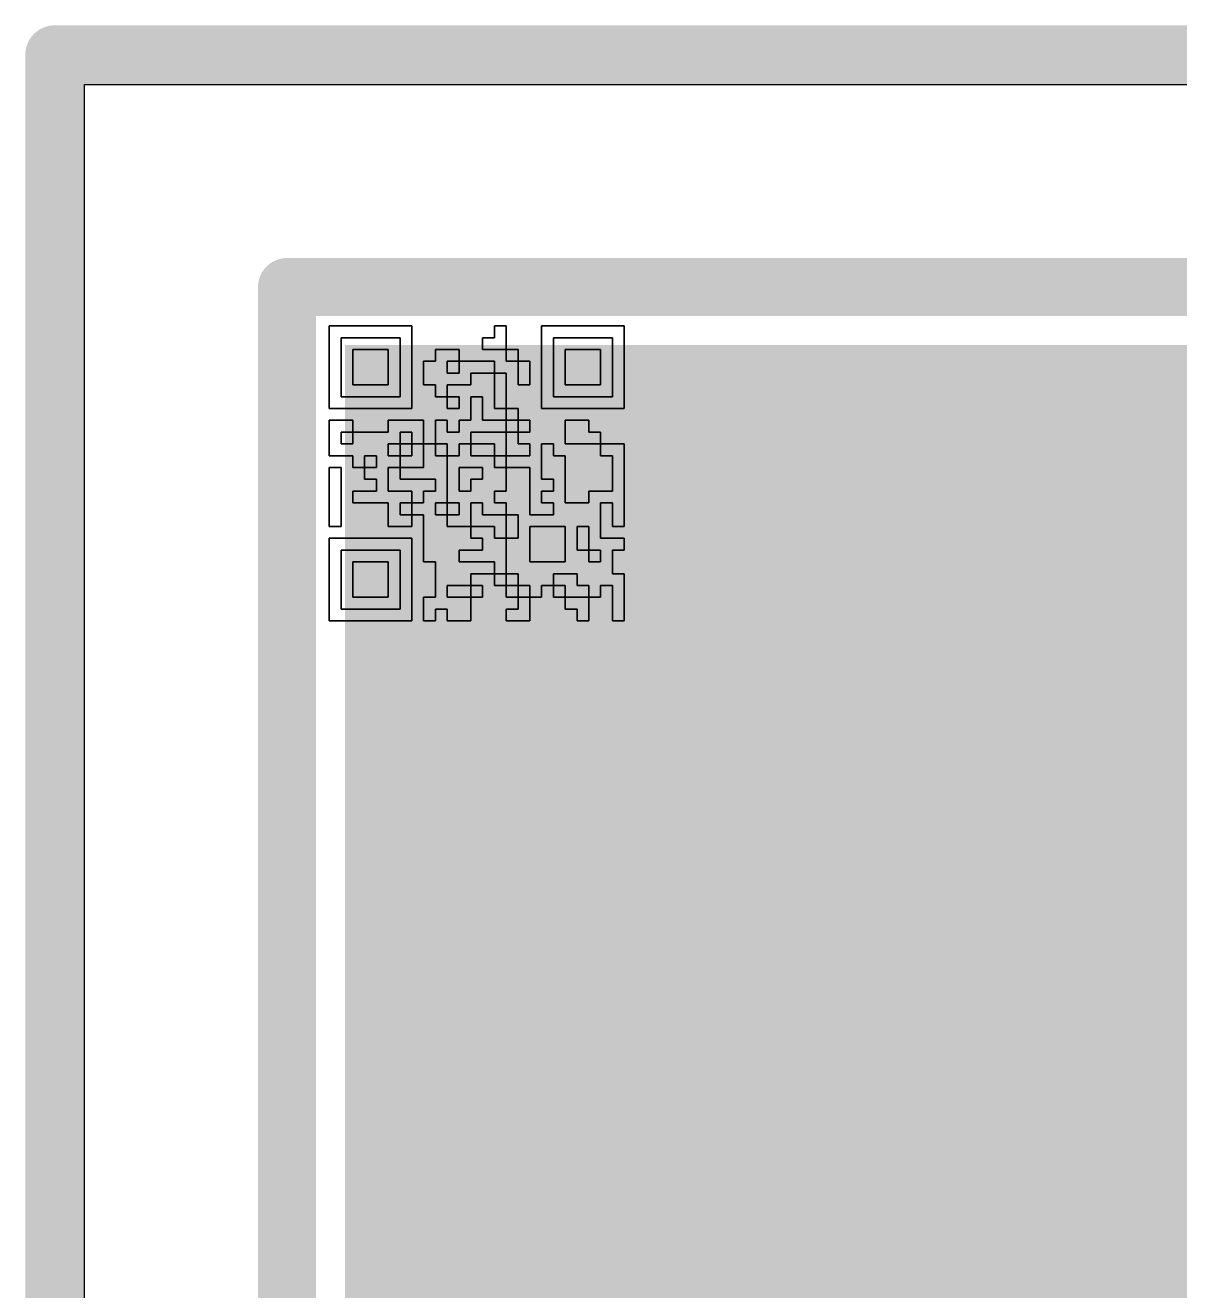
# Model space of a CAD drawing. Header units: millimetres. Extents: x 169 to 355, y 129 to 253.
# Drawn here: x 169.49 to 189.38, y 228.72 to 250.51 of the extents above; entities that cross this region are included whole.
import ezdxf

# ---------------------------------------------------------------- set-up
doc = ezdxf.new("R2010")
doc.units = ezdxf.units.MM
for name, color, linetype in [('BottomLayer', 5, 'Continuous'), ('InternalPlane1', 76, 'Continuous'), ('Mechanical15', 56, 'Continuous'), ('TopLayer', 1, 'Continuous'), ('TopSolder', 216, 'Continuous')]:
    doc.layers.add(name, color=color, linetype=linetype)

# ---------------------------------------------------------------- blocks, each defined once
blk = doc.blocks.new('FID_4')
at = {"layer": 'TopLayer', "const_width": 0.5}
blk.add_lwpolyline([(-0.25, 0, 1), (0.25, 0, 1)], format="xyb", close=True, dxfattribs=at)
at = {"layer": 'TopSolder', "const_width": 1}
blk.add_lwpolyline([(-0.5, 0, 1), (0.5, 0, 1)], format="xyb", close=True, dxfattribs=at)

msp = doc.modelspace()

# ---------------------------------------------------------------- linework, layer by layer
at = {"layer": 'BottomLayer', "const_width": 1}
for points in [[(174, 134), (174, 246)], [(174, 246), (336, 246)]]:
    msp.add_lwpolyline(points, dxfattribs=at)
at = {"layer": 'BottomLayer', "const_width": 0.5}
msp.add_lwpolyline([(173.75, 246, 1), (174.25, 246, 1)], format="xyb", close=True, dxfattribs=at)
msp.add_lwpolyline([(173.75, 246, 1), (174.25, 246, 1)], format="xyb", close=True, dxfattribs=at)
at = {"layer": 'BottomLayer'}
msp.add_solid([(175, 209.25), (271.8, 209.25), (175, 245), (271.8, 245)], dxfattribs=at)
at = {"layer": 'InternalPlane1'}
for p, q in [((170.51, 130.51), (170.51, 249.49)), ((170.51, 249.49), (339.49, 249.49)), ((174.728, 245.128), (174.728, 245.331)), ((174.728, 245.331), (176.15, 245.331)), ((176.15, 245.331), (174.728, 245.331)), ((174.728, 245.331), (174.728, 245.128)), ((176.15, 245.331), (176.15, 245.128)), ((176.15, 245.128), (176.15, 245.331)), ((177.572, 245.128), (177.572, 245.331)), ((177.572, 245.331), (177.776, 245.331)), ((177.776, 245.331), (177.572, 245.331)), ((177.572, 245.331), (177.572, 245.128)), ((177.776, 245.331), (177.776, 245.128)), ((177.776, 245.128), (177.776, 245.331)), ((178.385, 245.128), (178.385, 245.331)), ((178.385, 245.331), (179.808, 245.331)), ((179.808, 245.331), (178.385, 245.331)), ((178.385, 245.331), (178.385, 245.128)), ((179.808, 245.331), (179.808, 245.128)), ((179.808, 245.128), (179.808, 245.331)), ((174.728, 244.925), (174.728, 245.128)), ((174.728, 245.128), (174.728, 244.925)), ((175.947, 245.128), (174.931, 245.128)), ((174.931, 245.128), (174.931, 244.925)), ((174.931, 244.925), (174.931, 245.128)), ((174.931, 245.128), (175.947, 245.128)), ((175.947, 244.925), (175.947, 245.128)), ((175.947, 245.128), (175.947, 244.925)), ((176.15, 245.128), (176.15, 244.925)), ((176.15, 244.925), (176.15, 245.128)), ((177.369, 244.925), (177.369, 245.128)), ((177.369, 245.128), (177.572, 245.128)), ((177.572, 245.128), (177.369, 245.128)), ((177.369, 245.128), (177.369, 244.925)), ((177.776, 245.128), (177.776, 244.925)), ((177.776, 244.925), (177.776, 245.128)), ((178.385, 244.925), (178.385, 245.128)), ((178.385, 245.128), (178.385, 244.925)), ((179.604, 245.128), (178.588, 245.128)), ((178.588, 245.128), (178.588, 244.925)), ((178.588, 244.925), (178.588, 245.128)), ((178.588, 245.128), (179.604, 245.128)), ((179.604, 244.925), (179.604, 245.128)), ((179.604, 245.128), (179.604, 244.925)), ((179.808, 245.128), (179.808, 244.925)), ((179.808, 244.925), (179.808, 245.128)), ((174.728, 244.722), (174.728, 244.925)), ((174.728, 244.925), (174.728, 244.722)), ((174.931, 244.925), (174.931, 244.722)), ((174.931, 244.722), (174.931, 244.925)), ((175.134, 244.722), (175.134, 244.925)), ((175.134, 244.925), (175.744, 244.925)), ((175.744, 244.925), (175.134, 244.925)), ((175.134, 244.925), (175.134, 244.722)), ((175.744, 244.925), (175.744, 244.722)), ((175.744, 244.722), (175.744, 244.925)), ((175.947, 244.722), (175.947, 244.925)), ((175.947, 244.925), (175.947, 244.722)), ((176.15, 244.925), (176.15, 244.722)), ((176.15, 244.722), (176.15, 244.925)), ((176.556, 244.722), (176.556, 244.925)), ((176.556, 244.925), (176.963, 244.925)), ((176.963, 244.925), (176.556, 244.925)), ((176.556, 244.925), (176.556, 244.722)), ((176.963, 244.925), (176.963, 244.722)), ((176.963, 244.722), (176.963, 244.925)), ((177.776, 244.925), (177.369, 244.925)), ((177.369, 244.925), (177.776, 244.925)), ((177.776, 244.925), (177.979, 244.925)), ((177.776, 244.722), (177.776, 244.925)), ((177.776, 244.925), (177.776, 244.722)), ((177.979, 244.925), (177.776, 244.925)), ((177.979, 244.925), (177.979, 244.722)), ((177.979, 244.722), (177.979, 244.925)), ((178.385, 244.722), (178.385, 244.925)), ((178.385, 244.925), (178.385, 244.722)), ((178.588, 244.925), (178.588, 244.722)), ((178.588, 244.722), (178.588, 244.925)), ((178.792, 244.722), (178.792, 244.925)), ((178.792, 244.925), (179.401, 244.925)), ((179.401, 244.925), (178.792, 244.925)), ((178.792, 244.925), (178.792, 244.722)), ((179.401, 244.925), (179.401, 244.722)), ((179.401, 244.722), (179.401, 244.925)), ((179.604, 244.722), (179.604, 244.925)), ((179.604, 244.925), (179.604, 244.722)), ((179.808, 244.925), (179.808, 244.722)), ((179.808, 244.722), (179.808, 244.925)), ((174.728, 244.519), (174.728, 244.722)), ((174.728, 244.722), (174.728, 244.519)), ((174.728, 244.315), (174.728, 244.519)), ((174.728, 244.519), (174.728, 244.315)), ((174.931, 244.722), (174.931, 244.519)), ((174.931, 244.519), (174.931, 244.722)), ((174.931, 244.519), (174.931, 244.315)), ((174.931, 244.315), (174.931, 244.519)), ((175.134, 244.519), (175.134, 244.722)), ((175.134, 244.722), (175.134, 244.519)), ((175.134, 244.315), (175.134, 244.519)), ((175.134, 244.519), (175.134, 244.315)), ((175.744, 244.722), (175.744, 244.519)), ((175.744, 244.519), (175.744, 244.722)), ((175.744, 244.519), (175.744, 244.315)), ((175.744, 244.315), (175.744, 244.519)), ((175.947, 244.519), (175.947, 244.722)), ((175.947, 244.722), (175.947, 244.519)), ((175.947, 244.315), (175.947, 244.519)), ((175.947, 244.519), (175.947, 244.315)), ((176.15, 244.722), (176.15, 244.519)), ((176.15, 244.519), (176.15, 244.722)), ((176.15, 244.519), (176.15, 244.315)), ((176.15, 244.315), (176.15, 244.519)), ((176.353, 244.519), (176.353, 244.722)), ((176.353, 244.722), (176.556, 244.722)), ((176.556, 244.722), (176.353, 244.722)), ((176.353, 244.722), (176.353, 244.519)), ((176.353, 244.315), (176.353, 244.519)), ((176.353, 244.519), (176.353, 244.315)), ((176.963, 244.722), (176.76, 244.722)), ((176.76, 244.722), (176.76, 244.519)), ((176.76, 244.519), (176.76, 244.722)), ((176.76, 244.722), (176.963, 244.722)), ((176.76, 244.519), (176.963, 244.519)), ((176.963, 244.519), (176.76, 244.519)), ((176.963, 244.722), (177.572, 244.722)), ((176.963, 244.519), (176.963, 244.722)), ((176.963, 244.722), (176.963, 244.519)), ((177.572, 244.722), (176.963, 244.722)), ((177.572, 244.519), (177.166, 244.519)), ((177.166, 244.519), (177.166, 244.315)), ((177.166, 244.315), (177.166, 244.519)), ((177.166, 244.519), (177.572, 244.519)), ((177.572, 244.722), (177.572, 244.519)), ((177.572, 244.519), (177.572, 244.722)), ((177.572, 244.519), (177.776, 244.519)), ((177.572, 244.315), (177.572, 244.519)), ((177.572, 244.519), (177.572, 244.315)), ((177.776, 244.519), (177.572, 244.519)), ((177.979, 244.722), (177.776, 244.722)), ((177.776, 244.722), (177.979, 244.722)), ((177.776, 244.519), (177.776, 244.315)), ((177.776, 244.315), (177.776, 244.519)), ((177.979, 244.722), (178.182, 244.722)), ((177.979, 244.519), (177.979, 244.722)), ((177.979, 244.722), (177.979, 244.519)), ((178.182, 244.722), (177.979, 244.722)), ((177.979, 244.315), (177.979, 244.519)), ((177.979, 244.519), (177.979, 244.315)), ((178.182, 244.722), (178.182, 244.519)), ((178.182, 244.519), (178.182, 244.722)), ((178.182, 244.519), (178.182, 244.315)), ((178.182, 244.315), (178.182, 244.519)), ((178.385, 244.519), (178.385, 244.722)), ((178.385, 244.722), (178.385, 244.519)), ((178.385, 244.315), (178.385, 244.519)), ((178.385, 244.519), (178.385, 244.315)), ((178.588, 244.722), (178.588, 244.519)), ((178.588, 244.519), (178.588, 244.722)), ((178.588, 244.519), (178.588, 244.315)), ((178.588, 244.315), (178.588, 244.519)), ((178.792, 244.519), (178.792, 244.722)), ((178.792, 244.722), (178.792, 244.519)), ((178.792, 244.315), (178.792, 244.519)), ((178.792, 244.519), (178.792, 244.315)), ((179.401, 244.722), (179.401, 244.519)), ((179.401, 244.519), (179.401, 244.722)), ((179.401, 244.519), (179.401, 244.315)), ((179.401, 244.315), (179.401, 244.519)), ((179.604, 244.519), (179.604, 244.722)), ((179.604, 244.722), (179.604, 244.519)), ((179.604, 244.315), (179.604, 244.519)), ((179.604, 244.519), (179.604, 244.315)), ((179.808, 244.722), (179.808, 244.519)), ((179.808, 244.519), (179.808, 244.722)), ((179.808, 244.519), (179.808, 244.315)), ((179.808, 244.315), (179.808, 244.519)), ((174.728, 244.112), (174.728, 244.315)), ((174.728, 244.315), (174.728, 244.112)), ((174.931, 244.315), (174.931, 244.112)), ((174.931, 244.112), (174.931, 244.315)), ((175.744, 244.315), (175.134, 244.315)), ((175.134, 244.315), (175.744, 244.315)), ((175.947, 244.112), (175.947, 244.315)), ((175.947, 244.315), (175.947, 244.112)), ((176.15, 244.315), (176.15, 244.112)), ((176.15, 244.112), (176.15, 244.315)), ((176.556, 244.315), (176.353, 244.315)), ((176.353, 244.315), (176.556, 244.315)), ((176.556, 244.112), (176.556, 244.315)), ((176.556, 244.315), (176.556, 244.112)), ((177.166, 244.315), (176.76, 244.315)), ((176.76, 244.315), (176.76, 244.112)), ((176.76, 244.112), (176.76, 244.315)), ((176.76, 244.315), (177.166, 244.315)), ((177.572, 244.112), (177.572, 244.315)), ((177.572, 244.315), (177.572, 244.112)), ((177.776, 244.315), (177.776, 244.112)), ((177.776, 244.112), (177.776, 244.315)), ((178.182, 244.315), (177.979, 244.315)), ((177.979, 244.315), (178.182, 244.315)), ((178.385, 244.112), (178.385, 244.315)), ((178.385, 244.315), (178.385, 244.112)), ((178.588, 244.315), (178.588, 244.112)), ((178.588, 244.112), (178.588, 244.315)), ((179.401, 244.315), (178.792, 244.315)), ((178.792, 244.315), (179.401, 244.315)), ((179.604, 244.112), (179.604, 244.315)), ((179.604, 244.315), (179.604, 244.112)), ((179.808, 244.315), (179.808, 244.112)), ((179.808, 244.112), (179.808, 244.315)), ((174.728, 243.909), (174.728, 244.112)), ((174.728, 244.112), (174.728, 243.909)), ((174.931, 244.112), (175.947, 244.112)), ((175.947, 244.112), (174.931, 244.112)), ((176.15, 244.112), (176.15, 243.909)), ((176.15, 243.909), (176.15, 244.112)), ((176.76, 244.112), (176.556, 244.112)), ((176.556, 244.112), (176.76, 244.112)), ((176.76, 244.112), (176.963, 244.112)), ((176.76, 243.909), (176.76, 244.112)), ((176.76, 244.112), (176.76, 243.909)), ((176.963, 244.112), (176.76, 244.112)), ((176.963, 244.112), (176.963, 243.909)), ((176.963, 243.909), (176.963, 244.112)), ((177.166, 243.909), (177.166, 244.112)), ((177.166, 244.112), (177.369, 244.112)), ((177.369, 244.112), (177.166, 244.112)), ((177.166, 244.112), (177.166, 243.909)), ((177.369, 244.112), (177.369, 243.909)), ((177.369, 243.909), (177.369, 244.112)), ((177.572, 243.909), (177.572, 244.112)), ((177.572, 244.112), (177.572, 243.909)), ((177.776, 244.112), (177.776, 243.909)), ((177.776, 243.909), (177.776, 244.112)), ((178.385, 243.909), (178.385, 244.112)), ((178.385, 244.112), (178.385, 243.909)), ((178.588, 244.112), (179.604, 244.112)), ((179.604, 244.112), (178.588, 244.112)), ((179.808, 244.112), (179.808, 243.909)), ((179.808, 243.909), (179.808, 244.112)), ((176.15, 243.909), (174.728, 243.909)), ((174.728, 243.909), (176.15, 243.909)), ((176.963, 243.909), (176.76, 243.909)), ((176.76, 243.909), (176.963, 243.909)), ((177.166, 243.706), (177.166, 243.909)), ((177.166, 243.909), (177.166, 243.706)), ((177.369, 243.909), (177.369, 243.706)), ((177.369, 243.706), (177.369, 243.909)), ((177.776, 243.909), (177.572, 243.909)), ((177.572, 243.909), (177.776, 243.909)), ((177.776, 243.909), (177.979, 243.909)), ((177.776, 243.706), (177.776, 243.909)), ((177.776, 243.909), (177.776, 243.706)), ((177.979, 243.909), (177.776, 243.909)), ((177.979, 243.909), (177.979, 243.706)), ((177.979, 243.706), (177.979, 243.909)), ((179.808, 243.909), (178.385, 243.909)), ((178.385, 243.909), (179.808, 243.909)), ((174.728, 243.503), (174.728, 243.706)), ((174.728, 243.706), (175.134, 243.706)), ((175.134, 243.706), (174.728, 243.706)), ((174.728, 243.706), (174.728, 243.503)), ((175.134, 243.706), (175.134, 243.503)), ((175.134, 243.503), (175.134, 243.706)), ((175.744, 243.503), (175.744, 243.706)), ((175.744, 243.706), (176.353, 243.706)), ((176.353, 243.706), (175.744, 243.706)), ((175.744, 243.706), (175.744, 243.503)), ((176.353, 243.706), (176.353, 243.503)), ((176.353, 243.503), (176.353, 243.706)), ((176.556, 243.503), (176.556, 243.706)), ((176.556, 243.706), (176.76, 243.706)), ((176.76, 243.706), (176.556, 243.706)), ((176.556, 243.706), (176.556, 243.503)), ((176.76, 243.706), (176.76, 243.503)), ((176.76, 243.503), (176.76, 243.706)), ((176.963, 243.503), (176.963, 243.706)), ((176.963, 243.706), (177.166, 243.706)), ((177.166, 243.706), (176.963, 243.706)), ((176.963, 243.706), (176.963, 243.503)), ((177.369, 243.706), (177.776, 243.706)), ((177.776, 243.706), (177.369, 243.706)), ((177.979, 243.706), (177.776, 243.706)), ((177.776, 243.706), (177.776, 243.503)), ((177.776, 243.706), (177.979, 243.706)), ((177.776, 243.503), (177.776, 243.706)), ((177.979, 243.706), (178.182, 243.706)), ((177.979, 243.503), (177.979, 243.706)), ((177.979, 243.706), (177.979, 243.503)), ((178.182, 243.706), (177.979, 243.706)), ((178.182, 243.706), (178.182, 243.503)), ((178.182, 243.503), (178.182, 243.706)), ((178.792, 243.503), (178.792, 243.706)), ((178.792, 243.706), (179.198, 243.706)), ((179.198, 243.706), (178.792, 243.706)), ((178.792, 243.706), (178.792, 243.503)), ((179.198, 243.706), (179.198, 243.503)), ((179.198, 243.503), (179.198, 243.706)), ((174.728, 243.299), (174.728, 243.503)), ((174.728, 243.503), (174.728, 243.299)), ((175.134, 243.503), (174.931, 243.503)), ((174.931, 243.503), (174.931, 243.299)), ((174.931, 243.299), (174.931, 243.503)), ((174.931, 243.503), (175.134, 243.503)), ((175.134, 243.503), (175.744, 243.503)), ((175.134, 243.299), (175.134, 243.503)), ((175.134, 243.503), (175.134, 243.299)), ((175.744, 243.503), (175.134, 243.503)), ((176.15, 243.503), (175.947, 243.503)), ((175.947, 243.503), (175.947, 243.299)), ((175.947, 243.299), (175.947, 243.503)), ((175.947, 243.503), (176.15, 243.503)), ((176.15, 243.299), (176.15, 243.503)), ((176.15, 243.503), (176.15, 243.299)), ((176.353, 243.503), (176.353, 243.299)), ((176.353, 243.299), (176.353, 243.503)), ((176.556, 243.299), (176.556, 243.503)), ((176.556, 243.503), (176.556, 243.299)), ((176.76, 243.503), (176.963, 243.503)), ((176.963, 243.503), (176.76, 243.503)), ((177.776, 243.503), (177.166, 243.503)), ((177.166, 243.503), (177.166, 243.299)), ((177.166, 243.299), (177.166, 243.503)), ((177.166, 243.503), (177.776, 243.503)), ((177.776, 243.503), (177.979, 243.503)), ((177.776, 243.299), (177.776, 243.503)), ((177.776, 243.503), (177.776, 243.299)), ((177.979, 243.503), (177.776, 243.503)), ((178.182, 243.503), (177.979, 243.503)), ((177.979, 243.503), (177.979, 243.299)), ((177.979, 243.503), (178.182, 243.503)), ((177.979, 243.299), (177.979, 243.503)), ((178.792, 243.299), (178.792, 243.503)), ((178.792, 243.503), (178.792, 243.299)), ((179.198, 243.503), (179.401, 243.503)), ((179.401, 243.503), (179.198, 243.503)), ((179.401, 243.503), (179.401, 243.299)), ((179.401, 243.299), (179.401, 243.503)), ((174.728, 243.096), (174.728, 243.299)), ((174.728, 243.299), (174.728, 243.096)), ((174.931, 243.299), (175.134, 243.299)), ((175.134, 243.299), (174.931, 243.299)), ((175.947, 243.299), (175.744, 243.299)), ((175.744, 243.299), (175.744, 243.096)), ((175.744, 243.096), (175.744, 243.299)), ((175.744, 243.299), (175.947, 243.299)), ((175.947, 243.299), (176.15, 243.299)), ((175.947, 243.096), (175.947, 243.299)), ((175.947, 243.299), (175.947, 243.096)), ((176.15, 243.299), (175.947, 243.299)), ((176.15, 243.299), (176.15, 243.096)), ((176.353, 243.299), (176.15, 243.299)), ((176.15, 243.299), (176.353, 243.299)), ((176.15, 243.096), (176.15, 243.299)), ((176.353, 243.299), (176.556, 243.299)), ((176.353, 243.096), (176.353, 243.299)), ((176.353, 243.299), (176.353, 243.096)), ((176.556, 243.299), (176.353, 243.299)), ((176.556, 243.299), (176.556, 243.096)), ((176.76, 243.299), (176.556, 243.299)), ((176.556, 243.299), (176.76, 243.299)), ((176.556, 243.096), (176.556, 243.299)), ((176.76, 243.096), (176.76, 243.299)), ((176.76, 243.299), (176.76, 243.096)), ((177.166, 243.299), (176.963, 243.299)), ((176.963, 243.299), (176.963, 243.096)), ((176.963, 243.096), (176.963, 243.299)), ((176.963, 243.299), (177.166, 243.299)), ((177.166, 243.299), (177.572, 243.299)), ((177.166, 243.096), (177.166, 243.299)), ((177.166, 243.299), (177.166, 243.096)), ((177.572, 243.299), (177.166, 243.299)), ((177.572, 243.299), (177.572, 243.096)), ((177.572, 243.096), (177.572, 243.299)), ((177.776, 243.096), (177.776, 243.299)), ((177.776, 243.299), (177.776, 243.096)), ((177.979, 243.299), (178.182, 243.299)), ((178.182, 243.299), (177.979, 243.299)), ((178.182, 243.299), (178.182, 243.096)), ((178.182, 243.096), (178.182, 243.299)), ((178.385, 243.096), (178.385, 243.299)), ((178.385, 243.299), (178.588, 243.299)), ((178.588, 243.299), (178.385, 243.299)), ((178.385, 243.299), (178.385, 243.096)), ((178.588, 243.299), (178.588, 243.096)), ((178.588, 243.096), (178.588, 243.299)), ((179.401, 243.299), (178.792, 243.299)), ((178.792, 243.299), (179.401, 243.299)), ((179.401, 243.096), (179.401, 243.299)), ((179.401, 243.299), (179.808, 243.299)), ((179.808, 243.299), (179.401, 243.299)), ((179.401, 243.299), (179.401, 243.096)), ((179.808, 243.299), (179.808, 243.096)), ((179.808, 243.096), (179.808, 243.299)), ((175.134, 243.096), (174.728, 243.096)), ((174.728, 243.096), (175.134, 243.096)), ((175.134, 242.893), (175.134, 243.096)), ((175.134, 243.096), (175.134, 242.893)), ((175.54, 243.096), (175.337, 243.096)), ((175.337, 243.096), (175.337, 242.893)), ((175.337, 242.893), (175.337, 243.096)), ((175.337, 243.096), (175.54, 243.096)), ((175.54, 242.893), (175.54, 243.096)), ((175.54, 243.096), (175.54, 242.893)), ((175.744, 243.096), (175.947, 243.096)), ((175.947, 243.096), (175.744, 243.096)), ((176.15, 243.096), (175.947, 243.096)), ((175.947, 243.096), (175.947, 242.893)), ((175.947, 242.893), (175.947, 243.096)), ((175.947, 243.096), (176.15, 243.096)), ((176.353, 242.893), (176.353, 243.096)), ((176.353, 243.096), (176.353, 242.893)), ((176.556, 243.096), (176.76, 243.096)), ((176.76, 243.096), (176.556, 243.096)), ((176.76, 243.096), (176.76, 242.893)), ((176.963, 243.096), (176.76, 243.096)), ((176.76, 243.096), (176.963, 243.096)), ((176.76, 242.893), (176.76, 243.096)), ((177.572, 243.096), (177.166, 243.096)), ((177.166, 243.096), (177.572, 243.096)), ((177.572, 243.096), (177.776, 243.096)), ((177.572, 242.893), (177.572, 243.096)), ((177.572, 243.096), (177.572, 242.893)), ((177.776, 243.096), (177.572, 243.096)), ((178.182, 243.096), (177.776, 243.096)), ((177.776, 243.096), (177.776, 242.893)), ((177.776, 242.893), (177.776, 243.096)), ((177.776, 243.096), (178.182, 243.096)), ((178.385, 242.893), (178.385, 243.096)), ((178.385, 243.096), (178.385, 242.893)), ((178.588, 243.096), (178.792, 243.096)), ((178.792, 243.096), (178.588, 243.096)), ((178.792, 243.096), (178.792, 242.893)), ((178.792, 242.893), (178.792, 243.096)), ((179.604, 243.096), (179.401, 243.096)), ((179.401, 243.096), (179.604, 243.096)), ((179.604, 242.893), (179.604, 243.096)), ((179.604, 243.096), (179.604, 242.893)), ((179.808, 243.096), (179.808, 242.893)), ((179.808, 242.893), (179.808, 243.096)), ((174.728, 242.69), (174.728, 242.893)), ((174.728, 242.893), (174.931, 242.893)), ((174.931, 242.893), (174.728, 242.893)), ((174.728, 242.893), (174.728, 242.69)), ((174.931, 242.893), (174.931, 242.69)), ((174.931, 242.69), (174.931, 242.893)), ((175.337, 242.893), (175.134, 242.893)), ((175.134, 242.893), (175.337, 242.893)), ((175.337, 242.69), (175.337, 242.893)), ((175.337, 242.893), (175.54, 242.893)), ((175.54, 242.893), (175.337, 242.893)), ((175.337, 242.893), (175.337, 242.69)), ((175.947, 242.893), (175.744, 242.893)), ((175.744, 242.893), (175.744, 242.69)), ((175.744, 242.69), (175.744, 242.893)), ((175.744, 242.893), (175.947, 242.893)), ((175.947, 242.893), (176.353, 242.893)), ((175.947, 242.69), (175.947, 242.893)), ((176.353, 242.893), (175.947, 242.893)), ((175.947, 242.893), (175.947, 242.69)), ((176.76, 242.893), (176.76, 242.69)), ((176.76, 242.69), (176.76, 242.893)), ((176.963, 242.69), (176.963, 242.893)), ((176.963, 242.893), (177.369, 242.893)), ((177.369, 242.893), (176.963, 242.893)), ((176.963, 242.893), (176.963, 242.69)), ((177.369, 242.893), (177.369, 242.69)), ((177.369, 242.69), (177.369, 242.893)), ((177.776, 242.893), (177.572, 242.893)), ((177.572, 242.893), (177.776, 242.893)), ((177.776, 242.893), (178.182, 242.893)), ((177.776, 242.69), (177.776, 242.893)), ((177.776, 242.893), (177.776, 242.69)), ((178.182, 242.893), (177.776, 242.893)), ((178.182, 242.893), (178.182, 242.69)), ((178.182, 242.69), (178.182, 242.893)), ((178.385, 242.69), (178.385, 242.893)), ((178.385, 242.893), (178.385, 242.69)), ((178.792, 242.893), (178.792, 242.69)), ((178.792, 242.69), (178.792, 242.893)), ((179.604, 242.69), (179.604, 242.893)), ((179.604, 242.893), (179.604, 242.69)), ((179.808, 242.893), (179.808, 242.69)), ((179.808, 242.69), (179.808, 242.893)), ((174.728, 242.487), (174.728, 242.69)), ((174.728, 242.69), (174.728, 242.487)), ((174.931, 242.69), (174.931, 242.487)), ((174.931, 242.487), (174.931, 242.69)), ((175.54, 242.69), (175.337, 242.69)), ((175.337, 242.69), (175.54, 242.69)), ((175.54, 242.487), (175.54, 242.69)), ((175.54, 242.69), (175.54, 242.487)), ((175.744, 242.69), (175.744, 242.487)), ((175.744, 242.487), (175.744, 242.69)), ((176.556, 242.69), (175.947, 242.69)), ((175.947, 242.69), (176.556, 242.69)), ((176.556, 242.487), (176.556, 242.69)), ((176.556, 242.69), (176.556, 242.487)), ((176.76, 242.69), (176.76, 242.487)), ((176.76, 242.487), (176.76, 242.69)), ((176.963, 242.487), (176.963, 242.69)), ((176.963, 242.69), (176.963, 242.487)), ((177.369, 242.69), (177.166, 242.69)), ((177.166, 242.69), (177.166, 242.487)), ((177.166, 242.487), (177.166, 242.69)), ((177.166, 242.69), (177.369, 242.69)), ((177.776, 242.487), (177.776, 242.69)), ((177.776, 242.69), (177.776, 242.487)), ((178.182, 242.69), (178.182, 242.487)), ((178.182, 242.487), (178.182, 242.69)), ((178.588, 242.69), (178.385, 242.69)), ((178.385, 242.69), (178.588, 242.69)), ((178.588, 242.487), (178.588, 242.69)), ((178.588, 242.69), (178.588, 242.487)), ((178.792, 242.69), (178.792, 242.487)), ((178.792, 242.487), (178.792, 242.69)), ((179.604, 242.487), (179.604, 242.69)), ((179.604, 242.69), (179.604, 242.487)), ((179.808, 242.69), (179.808, 242.487)), ((179.808, 242.487), (179.808, 242.69)), ((174.728, 242.283), (174.728, 242.487)), ((174.728, 242.487), (174.728, 242.283)), ((174.931, 242.487), (174.931, 242.283)), ((174.931, 242.283), (174.931, 242.487)), ((175.134, 242.283), (175.134, 242.487)), ((175.134, 242.487), (175.54, 242.487)), ((175.54, 242.487), (175.134, 242.487)), ((175.134, 242.487), (175.134, 242.283)), ((175.744, 242.487), (176.15, 242.487)), ((176.15, 242.487), (175.744, 242.487)), ((176.15, 242.487), (176.15, 242.283)), ((176.15, 242.283), (176.15, 242.487)), ((176.353, 242.283), (176.353, 242.487)), ((176.353, 242.487), (176.556, 242.487)), ((176.556, 242.487), (176.353, 242.487)), ((176.353, 242.487), (176.353, 242.283)), ((176.76, 242.487), (176.76, 242.283)), ((176.76, 242.283), (176.76, 242.487)), ((177.166, 242.487), (176.963, 242.487)), ((176.963, 242.487), (177.166, 242.487)), ((177.572, 242.283), (177.572, 242.487)), ((177.572, 242.487), (177.776, 242.487)), ((177.776, 242.487), (177.572, 242.487)), ((177.572, 242.487), (177.572, 242.283)), ((178.182, 242.487), (178.182, 242.283)), ((178.182, 242.283), (178.182, 242.487)), ((178.385, 242.283), (178.385, 242.487)), ((178.385, 242.487), (178.588, 242.487)), ((178.588, 242.487), (178.385, 242.487)), ((178.385, 242.487), (178.385, 242.283)), ((178.792, 242.487), (178.792, 242.283)), ((178.792, 242.283), (178.792, 242.487)), ((179.198, 242.283), (179.198, 242.487)), ((179.198, 242.487), (179.604, 242.487)), ((179.604, 242.487), (179.198, 242.487)), ((179.198, 242.487), (179.198, 242.283)), ((179.808, 242.487), (179.808, 242.283)), ((179.808, 242.283), (179.808, 242.487)), ((174.728, 242.08), (174.728, 242.283)), ((174.728, 242.283), (174.728, 242.08)), ((174.931, 242.283), (174.931, 242.08)), ((174.931, 242.08), (174.931, 242.283)), ((175.744, 242.283), (175.134, 242.283)), ((175.134, 242.283), (175.744, 242.283)), ((175.744, 242.08), (175.744, 242.283)), ((175.744, 242.283), (175.744, 242.08)), ((176.15, 242.283), (175.947, 242.283)), ((175.947, 242.283), (175.947, 242.08)), ((175.947, 242.08), (175.947, 242.283)), ((175.947, 242.283), (176.15, 242.283)), ((176.15, 242.08), (176.15, 242.283)), ((176.15, 242.283), (176.353, 242.283)), ((176.353, 242.283), (176.15, 242.283)), ((176.15, 242.283), (176.15, 242.08)), ((176.76, 242.283), (176.556, 242.283)), ((176.556, 242.283), (176.556, 242.08)), ((176.556, 242.08), (176.556, 242.283)), ((176.556, 242.283), (176.76, 242.283)), ((176.76, 242.283), (176.963, 242.283)), ((176.76, 242.08), (176.76, 242.283)), ((176.76, 242.283), (176.76, 242.08)), ((176.963, 242.283), (176.76, 242.283)), ((176.963, 242.283), (176.963, 242.08)), ((176.963, 242.08), (176.963, 242.283)), ((177.166, 242.08), (177.166, 242.283)), ((177.166, 242.283), (177.369, 242.283)), ((177.369, 242.283), (177.166, 242.283)), ((177.166, 242.283), (177.166, 242.08)), ((177.369, 242.283), (177.369, 242.08)), ((177.369, 242.08), (177.369, 242.283)), ((177.776, 242.283), (177.572, 242.283)), ((177.572, 242.283), (177.776, 242.283)), ((177.776, 242.08), (177.776, 242.283)), ((177.776, 242.283), (177.776, 242.08)), ((178.182, 242.283), (178.182, 242.08)), ((178.182, 242.08), (178.182, 242.283)), ((178.588, 242.283), (178.385, 242.283)), ((178.385, 242.283), (178.588, 242.283)), ((178.588, 242.08), (178.588, 242.283)), ((178.588, 242.283), (178.588, 242.08)), ((178.792, 242.283), (179.198, 242.283)), ((179.198, 242.283), (178.792, 242.283)), ((179.604, 242.283), (179.401, 242.283)), ((179.401, 242.283), (179.401, 242.08)), ((179.401, 242.08), (179.401, 242.283)), ((179.401, 242.283), (179.604, 242.283)), ((179.604, 242.08), (179.604, 242.283)), ((179.604, 242.283), (179.604, 242.08)), ((179.808, 242.283), (179.808, 242.08)), ((179.808, 242.08), (179.808, 242.283)), ((174.728, 241.877), (174.728, 242.08)), ((174.728, 242.08), (174.728, 241.877)), ((174.931, 242.08), (174.931, 241.877)), ((174.931, 241.877), (174.931, 242.08)), ((175.744, 241.877), (175.744, 242.08)), ((175.744, 242.08), (175.744, 241.877)), ((175.947, 242.08), (176.15, 242.08)), ((176.15, 242.08), (175.947, 242.08)), ((176.353, 242.08), (176.15, 242.08)), ((176.15, 242.08), (176.15, 241.877)), ((176.15, 241.877), (176.15, 242.08)), ((176.15, 242.08), (176.353, 242.08)), ((176.353, 241.877), (176.353, 242.08)), ((176.353, 242.08), (176.353, 241.877)), ((176.556, 242.08), (176.76, 242.08)), ((176.76, 242.08), (176.556, 242.08)), ((176.963, 242.08), (176.76, 242.08)), ((176.76, 242.08), (176.76, 241.877)), ((176.76, 241.877), (176.76, 242.08)), ((176.76, 242.08), (176.963, 242.08)), ((177.166, 241.877), (177.166, 242.08)), ((177.166, 242.08), (177.166, 241.877)), ((177.369, 242.08), (177.776, 242.08)), ((177.776, 242.08), (177.369, 242.08)), ((177.776, 242.08), (177.776, 241.877)), ((177.979, 242.08), (177.776, 242.08)), ((177.776, 242.08), (177.979, 242.08)), ((177.776, 241.877), (177.776, 242.08)), ((177.979, 241.877), (177.979, 242.08)), ((177.979, 242.08), (177.979, 241.877)), ((178.182, 242.08), (178.588, 242.08)), ((178.588, 242.08), (178.182, 242.08)), ((179.401, 242.08), (179.401, 241.877)), ((179.401, 241.877), (179.401, 242.08)), ((179.604, 241.877), (179.604, 242.08)), ((179.604, 242.08), (179.604, 241.877)), ((179.808, 242.08), (179.808, 241.877)), ((179.808, 241.877), (179.808, 242.08)), ((174.931, 241.877), (174.728, 241.877)), ((174.728, 241.877), (174.931, 241.877)), ((176.15, 241.877), (175.744, 241.877)), ((175.744, 241.877), (176.15, 241.877)), ((176.353, 241.674), (176.353, 241.877)), ((176.353, 241.877), (176.353, 241.674)), ((176.76, 241.877), (177.166, 241.877)), ((177.166, 241.877), (176.76, 241.877)), ((177.166, 241.877), (177.166, 241.674)), ((177.572, 241.877), (177.166, 241.877)), ((177.166, 241.877), (177.572, 241.877)), ((177.166, 241.674), (177.166, 241.877)), ((177.572, 241.674), (177.572, 241.877)), ((177.572, 241.877), (177.572, 241.674)), ((177.776, 241.877), (177.776, 241.674)), ((177.776, 241.674), (177.776, 241.877)), ((177.979, 241.674), (177.979, 241.877)), ((177.979, 241.877), (177.979, 241.674)), ((178.792, 241.877), (178.182, 241.877)), ((178.182, 241.877), (178.182, 241.674)), ((178.182, 241.674), (178.182, 241.877)), ((178.182, 241.877), (178.792, 241.877)), ((178.792, 241.674), (178.792, 241.877)), ((178.792, 241.877), (178.792, 241.674)), ((179.198, 241.877), (178.995, 241.877)), ((178.995, 241.877), (178.995, 241.674)), ((178.995, 241.674), (178.995, 241.877)), ((178.995, 241.877), (179.198, 241.877)), ((179.198, 241.674), (179.198, 241.877)), ((179.198, 241.877), (179.198, 241.674)), ((179.401, 241.877), (179.401, 241.674)), ((179.401, 241.674), (179.401, 241.877)), ((179.808, 241.877), (179.604, 241.877)), ((179.604, 241.877), (179.808, 241.877)), ((174.728, 241.471), (174.728, 241.674)), ((174.728, 241.674), (176.15, 241.674)), ((176.15, 241.674), (174.728, 241.674)), ((174.728, 241.674), (174.728, 241.471)), ((174.728, 241.267), (174.728, 241.471)), ((174.728, 241.471), (174.728, 241.267)), ((175.947, 241.471), (174.931, 241.471)), ((174.931, 241.471), (174.931, 241.267)), ((174.931, 241.267), (174.931, 241.471)), ((174.931, 241.471), (175.947, 241.471)), ((175.947, 241.267), (175.947, 241.471)), ((175.947, 241.471), (175.947, 241.267)), ((176.15, 241.674), (176.15, 241.471)), ((176.15, 241.471), (176.15, 241.674)), ((176.15, 241.471), (176.15, 241.267)), ((176.15, 241.267), (176.15, 241.471)), ((176.353, 241.471), (176.353, 241.674)), ((176.353, 241.674), (176.353, 241.471)), ((176.353, 241.267), (176.353, 241.471)), ((176.353, 241.471), (176.353, 241.267)), ((177.369, 241.471), (176.963, 241.471)), ((176.963, 241.471), (176.963, 241.267)), ((176.963, 241.267), (176.963, 241.471)), ((176.963, 241.471), (177.369, 241.471)), ((177.166, 241.674), (177.369, 241.674)), ((177.369, 241.674), (177.166, 241.674)), ((177.369, 241.674), (177.369, 241.471)), ((177.369, 241.471), (177.369, 241.674)), ((177.776, 241.674), (177.572, 241.674)), ((177.572, 241.674), (177.776, 241.674)), ((177.776, 241.471), (177.776, 241.674)), ((177.776, 241.674), (177.979, 241.674)), ((177.979, 241.674), (177.776, 241.674)), ((177.776, 241.674), (177.776, 241.471)), ((177.776, 241.267), (177.776, 241.471)), ((177.776, 241.471), (177.776, 241.267)), ((178.182, 241.674), (178.182, 241.471)), ((178.182, 241.471), (178.182, 241.674)), ((178.182, 241.471), (178.182, 241.267)), ((178.182, 241.267), (178.182, 241.471)), ((178.792, 241.471), (178.792, 241.674)), ((178.792, 241.674), (178.792, 241.471)), ((178.792, 241.267), (178.792, 241.471)), ((178.792, 241.471), (178.792, 241.267)), ((178.995, 241.674), (178.995, 241.471)), ((178.995, 241.471), (178.995, 241.674)), ((178.995, 241.471), (179.198, 241.471)), ((179.198, 241.471), (178.995, 241.471)), ((179.198, 241.471), (179.198, 241.674)), ((179.198, 241.674), (179.198, 241.471)), ((179.198, 241.471), (179.198, 241.267)), ((179.401, 241.471), (179.198, 241.471)), ((179.198, 241.471), (179.401, 241.471)), ((179.198, 241.267), (179.198, 241.471)), ((179.401, 241.674), (179.808, 241.674)), ((179.808, 241.674), (179.401, 241.674)), ((179.401, 241.267), (179.401, 241.471)), ((179.401, 241.471), (179.401, 241.267)), ((179.808, 241.471), (179.604, 241.471)), ((179.604, 241.471), (179.604, 241.267)), ((179.604, 241.267), (179.604, 241.471)), ((179.604, 241.471), (179.808, 241.471)), ((179.808, 241.674), (179.808, 241.471)), ((179.808, 241.471), (179.808, 241.674)), ((174.728, 241.064), (174.728, 241.267)), ((174.728, 241.267), (174.728, 241.064)), ((174.931, 241.267), (174.931, 241.064)), ((174.931, 241.064), (174.931, 241.267)), ((175.134, 241.064), (175.134, 241.267)), ((175.134, 241.267), (175.744, 241.267)), ((175.744, 241.267), (175.134, 241.267)), ((175.134, 241.267), (175.134, 241.064)), ((175.744, 241.267), (175.744, 241.064)), ((175.744, 241.064), (175.744, 241.267)), ((175.947, 241.064), (175.947, 241.267)), ((175.947, 241.267), (175.947, 241.064)), ((176.15, 241.267), (176.15, 241.064)), ((176.15, 241.064), (176.15, 241.267)), ((176.556, 241.267), (176.353, 241.267)), ((176.353, 241.267), (176.556, 241.267)), ((176.556, 241.064), (176.556, 241.267)), ((176.556, 241.267), (176.556, 241.064)), ((176.963, 241.267), (177.572, 241.267)), ((177.572, 241.267), (176.963, 241.267)), ((177.572, 241.267), (177.572, 241.064)), ((177.572, 241.064), (177.572, 241.267)), ((177.776, 241.064), (177.776, 241.267)), ((177.776, 241.267), (177.776, 241.064)), ((178.182, 241.267), (178.792, 241.267)), ((178.792, 241.267), (178.182, 241.267)), ((179.198, 241.267), (179.401, 241.267)), ((179.401, 241.267), (179.198, 241.267)), ((179.604, 241.267), (179.604, 241.064)), ((179.604, 241.064), (179.604, 241.267)), ((174.728, 240.861), (174.728, 241.064)), ((174.728, 241.064), (174.728, 240.861)), ((174.931, 241.064), (174.931, 240.861)), ((174.931, 240.861), (174.931, 241.064)), ((175.134, 240.861), (175.134, 241.064)), ((175.134, 241.064), (175.134, 240.861)), ((175.744, 241.064), (175.744, 240.861)), ((175.744, 240.861), (175.744, 241.064)), ((175.947, 240.861), (175.947, 241.064)), ((175.947, 241.064), (175.947, 240.861)), ((176.15, 241.064), (176.15, 240.861)), ((176.15, 240.861), (176.15, 241.064)), ((176.556, 240.861), (176.556, 241.064)), ((176.556, 241.064), (176.556, 240.861)), ((177.572, 241.064), (177.166, 241.064)), ((177.166, 241.064), (177.166, 240.861)), ((177.166, 240.861), (177.166, 241.064)), ((177.166, 241.064), (177.572, 241.064)), ((177.572, 241.064), (177.776, 241.064)), ((177.572, 240.861), (177.572, 241.064)), ((177.572, 241.064), (177.572, 240.861)), ((177.776, 241.064), (177.572, 241.064)), ((177.776, 241.064), (177.776, 240.861)), ((177.979, 241.064), (177.776, 241.064)), ((177.776, 241.064), (177.979, 241.064)), ((177.776, 240.861), (177.776, 241.064)), ((177.979, 240.861), (177.979, 241.064)), ((177.979, 241.064), (177.979, 240.861)), ((178.995, 241.064), (178.588, 241.064)), ((178.588, 241.064), (178.588, 240.861)), ((178.588, 240.861), (178.588, 241.064)), ((178.588, 241.064), (178.995, 241.064)), ((178.995, 240.861), (178.995, 241.064)), ((178.995, 241.064), (178.995, 240.861)), ((179.604, 241.064), (179.808, 241.064)), ((179.808, 241.064), (179.604, 241.064)), ((179.808, 241.064), (179.808, 240.861)), ((179.808, 240.861), (179.808, 241.064)), ((174.728, 240.658), (174.728, 240.861)), ((174.728, 240.861), (174.728, 240.658)), ((174.931, 240.861), (174.931, 240.658)), ((174.931, 240.658), (174.931, 240.861)), ((175.134, 240.658), (175.134, 240.861)), ((175.134, 240.861), (175.134, 240.658)), ((175.744, 240.861), (175.744, 240.658)), ((175.744, 240.658), (175.744, 240.861)), ((175.947, 240.658), (175.947, 240.861)), ((175.947, 240.861), (175.947, 240.658)), ((176.15, 240.861), (176.15, 240.658)), ((176.15, 240.658), (176.15, 240.861)), ((176.556, 240.658), (176.556, 240.861)), ((176.556, 240.861), (176.556, 240.658)), ((177.166, 240.861), (176.76, 240.861)), ((176.76, 240.861), (176.76, 240.658)), ((176.76, 240.658), (176.76, 240.861)), ((176.76, 240.861), (177.166, 240.861)), ((177.166, 240.861), (177.369, 240.861)), ((177.166, 240.658), (177.166, 240.861)), ((177.166, 240.861), (177.166, 240.658)), ((177.369, 240.861), (177.166, 240.861)), ((177.369, 240.861), (177.369, 240.658)), ((177.369, 240.658), (177.369, 240.861)), ((177.776, 240.861), (177.572, 240.861)), ((177.572, 240.861), (177.776, 240.861)), ((177.776, 240.861), (177.979, 240.861)), ((177.776, 240.658), (177.776, 240.861)), ((177.776, 240.861), (177.776, 240.658)), ((177.979, 240.861), (177.776, 240.861)), ((177.979, 240.861), (177.979, 240.658)), ((178.182, 240.861), (177.979, 240.861)), ((177.979, 240.861), (178.182, 240.861)), ((177.979, 240.658), (177.979, 240.861)), ((178.182, 240.658), (178.182, 240.861)), ((178.182, 240.861), (178.182, 240.658)), ((178.588, 240.861), (178.385, 240.861)), ((178.385, 240.861), (178.385, 240.658)), ((178.385, 240.658), (178.385, 240.861)), ((178.385, 240.861), (178.588, 240.861)), ((178.588, 240.861), (178.792, 240.861)), ((178.588, 240.658), (178.588, 240.861)), ((178.588, 240.861), (178.588, 240.658)), ((178.792, 240.861), (178.588, 240.861)), ((178.792, 240.861), (178.792, 240.658)), ((178.792, 240.658), (178.792, 240.861)), ((179.198, 240.861), (178.995, 240.861)), ((178.995, 240.861), (179.198, 240.861)), ((179.198, 240.658), (179.198, 240.861)), ((179.198, 240.861), (179.198, 240.658)), ((179.604, 240.861), (179.401, 240.861)), ((179.401, 240.861), (179.401, 240.658)), ((179.401, 240.658), (179.401, 240.861)), ((179.401, 240.861), (179.604, 240.861)), ((179.604, 240.658), (179.604, 240.861)), ((179.604, 240.861), (179.604, 240.658)), ((179.808, 240.861), (179.808, 240.658)), ((179.808, 240.658), (179.808, 240.861)), ((174.728, 240.455), (174.728, 240.658)), ((174.728, 240.658), (174.728, 240.455)), ((174.931, 240.658), (174.931, 240.455)), ((174.931, 240.455), (174.931, 240.658)), ((175.744, 240.658), (175.134, 240.658)), ((175.134, 240.658), (175.744, 240.658)), ((175.947, 240.455), (175.947, 240.658)), ((175.947, 240.658), (175.947, 240.455)), ((176.15, 240.658), (176.15, 240.455)), ((176.15, 240.455), (176.15, 240.658)), ((176.353, 240.455), (176.353, 240.658)), ((176.353, 240.658), (176.556, 240.658)), ((176.556, 240.658), (176.353, 240.658)), ((176.353, 240.658), (176.353, 240.455)), ((176.76, 240.658), (177.166, 240.658)), ((177.166, 240.658), (176.76, 240.658)), ((177.369, 240.658), (177.166, 240.658)), ((177.166, 240.658), (177.166, 240.455)), ((177.166, 240.455), (177.166, 240.658)), ((177.166, 240.658), (177.369, 240.658)), ((177.979, 240.658), (177.776, 240.658)), ((177.776, 240.658), (177.979, 240.658)), ((177.979, 240.658), (178.182, 240.658)), ((177.979, 240.455), (177.979, 240.658)), ((177.979, 240.658), (177.979, 240.455)), ((178.182, 240.658), (177.979, 240.658)), ((178.182, 240.658), (178.182, 240.455)), ((178.385, 240.658), (178.182, 240.658)), ((178.182, 240.658), (178.385, 240.658)), ((178.182, 240.455), (178.182, 240.658)), ((178.792, 240.658), (178.588, 240.658)), ((178.588, 240.658), (178.792, 240.658)), ((178.792, 240.658), (179.198, 240.658)), ((178.792, 240.455), (178.792, 240.658)), ((178.792, 240.658), (178.792, 240.455)), ((179.198, 240.658), (178.792, 240.658)), ((179.401, 240.658), (179.198, 240.658)), ((179.198, 240.658), (179.198, 240.455)), ((179.198, 240.455), (179.198, 240.658)), ((179.198, 240.658), (179.401, 240.658)), ((179.604, 240.455), (179.604, 240.658)), ((179.604, 240.658), (179.604, 240.455)), ((179.808, 240.658), (179.808, 240.455)), ((179.808, 240.455), (179.808, 240.658)), ((174.728, 240.251), (174.728, 240.455)), ((174.728, 240.455), (174.728, 240.251)), ((174.931, 240.455), (175.947, 240.455)), ((175.947, 240.455), (174.931, 240.455)), ((176.15, 240.455), (176.15, 240.251)), ((176.15, 240.251), (176.15, 240.455)), ((176.353, 240.251), (176.353, 240.455)), ((176.353, 240.455), (176.353, 240.251)), ((176.76, 240.455), (176.556, 240.455)), ((176.556, 240.455), (176.556, 240.251)), ((176.556, 240.251), (176.556, 240.455)), ((176.556, 240.455), (176.76, 240.455)), ((176.76, 240.251), (176.76, 240.455)), ((176.76, 240.455), (176.76, 240.251)), ((177.166, 240.455), (177.166, 240.251)), ((177.166, 240.251), (177.166, 240.455)), ((177.776, 240.251), (177.776, 240.455)), ((177.776, 240.455), (177.979, 240.455)), ((177.979, 240.455), (177.776, 240.455)), ((177.776, 240.455), (177.776, 240.251)), ((178.182, 240.455), (178.182, 240.251)), ((178.182, 240.251), (178.182, 240.455)), ((178.995, 240.455), (178.792, 240.455)), ((178.792, 240.455), (178.995, 240.455)), ((178.995, 240.251), (178.995, 240.455)), ((178.995, 240.455), (178.995, 240.251)), ((179.198, 240.455), (179.198, 240.251)), ((179.198, 240.251), (179.198, 240.455)), ((179.604, 240.251), (179.604, 240.455)), ((179.604, 240.455), (179.604, 240.251)), ((179.808, 240.455), (179.808, 240.251)), ((179.808, 240.251), (179.808, 240.455)), ((176.15, 240.251), (174.728, 240.251)), ((174.728, 240.251), (176.15, 240.251)), ((176.556, 240.251), (176.353, 240.251)), ((176.353, 240.251), (176.556, 240.251)), ((177.166, 240.251), (176.76, 240.251)), ((176.76, 240.251), (177.166, 240.251)), ((178.182, 240.251), (177.776, 240.251)), ((177.776, 240.251), (178.182, 240.251)), ((179.198, 240.251), (178.995, 240.251)), ((178.995, 240.251), (179.198, 240.251)), ((179.808, 240.251), (179.604, 240.251)), ((179.604, 240.251), (179.808, 240.251))]:
    msp.add_line(p, q, dxfattribs=at)
at = {"layer": 'InternalPlane1', "const_width": 1.016}
for points in [[(170, 130), (170, 250)], [(170, 250), (340, 250)]]:
    msp.add_lwpolyline(points, dxfattribs=at)
at = {"layer": 'InternalPlane1', "const_width": 0.508}
msp.add_lwpolyline([(169.746, 250, 1), (170.254, 250, 1)], format="xyb", close=True, dxfattribs=at)
msp.add_lwpolyline([(169.746, 250, 1), (170.254, 250, 1)], format="xyb", close=True, dxfattribs=at)
at = {"layer": 'Mechanical15', "const_width": 0.5}
for points in [[(170, 250), (340, 250)], [(170, 130), (170, 250)]]:
    msp.add_lwpolyline(points, dxfattribs=at)
at = {"layer": 'Mechanical15', "const_width": 0.25}
msp.add_lwpolyline([(169.875, 250, 1), (170.125, 250, 1)], format="xyb", close=True, dxfattribs=at)
msp.add_lwpolyline([(169.875, 250, 1), (170.125, 250, 1)], format="xyb", close=True, dxfattribs=at)
at = {"layer": 'TopLayer', "const_width": 1}
for points in [[(174, 246), (336, 246)], [(174, 134), (174, 246)]]:
    msp.add_lwpolyline(points, dxfattribs=at)
at = {"layer": 'TopLayer', "const_width": 0.5}
msp.add_lwpolyline([(173.75, 246, 1), (174.25, 246, 1)], format="xyb", close=True, dxfattribs=at)
msp.add_lwpolyline([(173.75, 246, 1), (174.25, 246, 1)], format="xyb", close=True, dxfattribs=at)

# ---------------------------------------------------------------- block references
at = {"rotation": 90}
msp.add_blockref('FID_4', (185, 240), dxfattribs=at)

doc.saveas('drawing.dxf')
